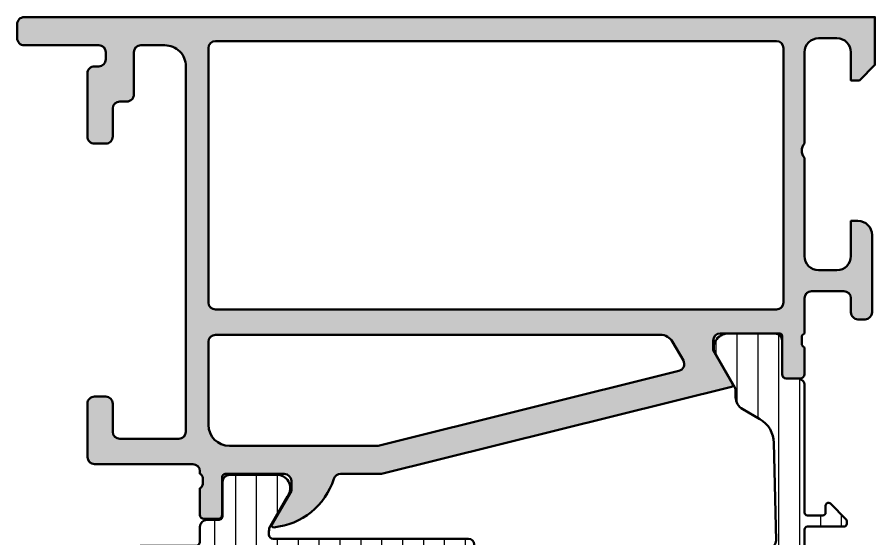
# Model space of a CAD drawing. Extents: x -20 to 63, y 0 to 100.
# Drawn here: x -20 to 41, y 62.9 to 100 of the extents above; entities that cross this region are included whole.
import ezdxf

# ---------------------------------------------------------------- set-up
doc = ezdxf.new("R2010")
doc.units = 0
for name, color, linetype, lineweight in [('0S-Alu contour', 7, 'Continuous', 50), ('0S-Alu hatch', 252, 'Continuous', 25), ('0S-Plastic contour', 254, 'Continuous', 50), ('0S-Plastic hatch', 253, 'Continuous', 25)]:
    doc.layers.add(name, color=color, linetype=linetype, lineweight=lineweight)
pattern_1 = [(90, (0, 0), (-1.4859, 0), [])]

# ---------------------------------------------------------------- blocks, each defined once
blk = doc.blocks.new('501720__6CF14D69_F06D_4ED1_8702_0EDDE2E82093_')
at = {"layer": '0S-Alu hatch'}
h = blk.add_hatch(color=256, dxfattribs=at)
edge = h.paths.add_edge_path()
edge.add_ellipse((-19.50000000000011, 99.50000000000001), major_axis=(-0.4999999999999858, 0), ratio=1, start_angle=269.9999999999984, end_angle=360, ccw=False)
edge.add_line((-19.5000000000001, 100), (40.9999999999999, 100))
edge.add_line((40.9999999999999, 100), (40.9999999999999, 96.60000000000001))
edge.add_line((40.9999999999999, 96.60000000000001), (39.89999999999991, 95.5))
edge.add_line((39.89999999999991, 95.5), (39.29999999999991, 95.5))
edge.add_line((39.29999999999991, 95.5), (39.29999999999991, 97.5))
edge.add_arc((38.29999999999991, 97.5), 1, 0, 90)
edge.add_line((38.29999999999991, 98.50000000000001), (36.99999999999991, 98.50000000000001))
edge.add_arc((36.99999999999991, 97.5), 1, 90, 180)
edge.add_line((35.99999999999991, 97.5), (35.99999999999991, 91))
edge.add_arc((36.52499999999991, 90.5), 0.7250000000000015, 136.3971810272962, 223.6028189727037)
edge.add_line((35.99999999999991, 90), (35.99999999999991, 83))
edge.add_arc((36.99999999999991, 83), 1, 180, 270)
edge.add_line((36.99999999999991, 82), (38.29999999999991, 82))
edge.add_arc((38.29999999999991, 83), 1, 270.0000000000004, 360)
edge.add_line((39.29999999999991, 83), (39.29999999999991, 85.5))
edge.add_line((39.29999999999991, 85.5), (39.79999999999991, 85.5))
edge.add_ellipse((39.79999999999992, 84.50000000000001), major_axis=(-0.9999999999999857, 0), ratio=1, start_angle=180, end_angle=270.0000000000004, ccw=False)
edge.add_line((40.7999999999999, 84.50000000000001), (40.79999999999991, 79))
edge.add_ellipse((40.29999999999991, 79), major_axis=(-0.4999999999999965, 0), ratio=1, start_angle=90, end_angle=180, ccw=False)
edge.add_line((40.29999999999991, 78.5), (39.79999999999991, 78.5))
edge.add_ellipse((39.7999999999999, 79), major_axis=(-0.5, 0), ratio=1, start_angle=0, end_angle=90.0000000000008, ccw=False)
edge.add_line((39.2999999999999, 79), (39.29999999999991, 80))
edge.add_arc((38.79999999999991, 80), 0.5, 0, 90)
edge.add_line((38.79999999999991, 80.5), (36.49999999999991, 80.5))
edge.add_arc((36.49999999999991, 80), 0.5, 90, 180)
edge.add_line((35.99999999999991, 80), (35.99999999999991, 77.5))
edge.add_arc((36.09999999999991, 77.21715728752538), 0.3000000000000011, 109.471220634491, 180)
edge.add_line((35.79999999999991, 77.21715728752538), (35.79999999999991, 76.78284271247462))
edge.add_arc((36.09999999999991, 76.78284271247462), 0.3000000000000007, 180, 250.5287793655103)
edge.add_line((35.99999999999992, 76.5), (35.99999999999992, 74.60000000000004))
edge.add_ellipse((35.69999999999987, 74.60000000000004), major_axis=(-0.3000000000000469, 0), ratio=1, start_angle=90.00000000000142, end_angle=180, ccw=False)
edge.add_line((35.69999999999988, 74.29999999999998), (34.70999999999995, 74.29999999999998))
edge.add_ellipse((34.70999999999996, 74.60000000000004), major_axis=(-0.3000000000000398, 0), ratio=1, start_angle=0, end_angle=89.99999999999733, ccw=False)
edge.add_line((34.40999999999993, 74.60000000000005), (34.40999999999991, 77.3))
edge.add_arc((34.20999999999991, 77.3), 0.1999999999999993, 0, 90)
edge.add_line((34.20999999999991, 77.5), (29.9999999999999, 77.5))
edge.add_arc((29.9999999999999, 77), 0.5, 90, 180)
edge.add_line((29.4999999999999, 77), (29.4999999999999, 76.29999999999998))
edge.add_line((29.4999999999999, 76.29999999999998), (30.88149545762227, 73.90717967697245))
edge.add_ellipse((30.76188021535161, 73.83811978464828), major_axis=(-0.1381197846483045, 0), ratio=1, start_angle=103.9999999999988, end_angle=210.0000000000048, ccw=False)
edge.add_line((30.79529441547354, 73.70410274788988), (5.911997404539469, 67.5))
edge.add_line((5.911997404539469, 67.5), (2.9999999999999, 67.5))
edge.add_arc((2.9999999999999, 67), 0.5000000000000142, 90, 162.2515836439301)
edge.add_ellipse((-2.238223241173855, 68.67660886184774), major_axis=(-4.99999999999992, 0), ratio=1, start_angle=95.6225775507931, end_angle=162.2515836439305, ccw=False)
edge.add_ellipse((-1.761880215351808, 63.8381197846483), major_axis=(-0.1381197846482954, 0), ratio=1, start_angle=-30.00000000000381, end_angle=95.62257755079543, ccw=False)
edge.add_line((-1.881495457622463, 63.90717967697245), (-0.5000000000000926, 66.30000000000001))
edge.add_line((-0.5000000000000926, 66.30000000000001), (-0.5000000000000924, 67))
edge.add_arc((-1.000000000000113, 67), 0.5000000000000142, 0, 90)
edge.add_line((-1.000000000000113, 67.50000000000001), (-5.210000000000093, 67.5))
edge.add_arc((-5.210000000000093, 67.30000000000001), 0.1999999999999886, 90, 180)
edge.add_line((-5.410000000000081, 67.30000000000001), (-5.41000000000011, 64.60000000000005))
edge.add_ellipse((-5.710000000000164, 64.60000000000007), major_axis=(-0.300000000000054, 0), ratio=1, start_angle=90.00000000000267, end_angle=180, ccw=False)
edge.add_line((-5.71000000000015, 64.30000000000001), (-6.700000000000059, 64.30000000000001))
edge.add_ellipse((-6.700000000000045, 64.60000000000007), major_axis=(-0.300000000000054, 0), ratio=1, start_angle=0, end_angle=89.99999999999733, ccw=False)
edge.add_line((-7.000000000000099, 64.60000000000005), (-7.000000000000099, 66.5))
edge.add_arc((-7.100000000000108, 66.78284271247463), 0.3000000000000023, 289.4712206344914, 360)
edge.add_line((-6.800000000000096, 66.78284271247463), (-6.800000000000096, 67.21715728752538))
edge.add_arc((-7.100000000000093, 67.21715728752537), 0.2999999999999971, 0, 70.5287793655103)
edge.add_line((-7.000000000000099, 67.49999999999999), (-7.000000000000099, 67.69999999999999))
edge.add_arc((-7.500000000000099, 67.69999999999999), 0.5, 0, 90)
edge.add_line((-7.500000000000099, 68.19999999999999), (-14.5000000000001, 68.19999999999999))
edge.add_ellipse((-14.5000000000001, 68.69999999999997), major_axis=(-0.4999999999999858, 0), ratio=1, start_angle=0, end_angle=90, ccw=False)
edge.add_line((-15.00000000000008, 68.69999999999997), (-15.00000000000008, 72.5))
edge.add_ellipse((-14.5000000000001, 72.50000000000001), major_axis=(-0.4999999999999858, 0), ratio=1, start_angle=269.9999999999984, end_angle=360, ccw=False)
edge.add_line((-14.50000000000008, 73), (-13.7000000000001, 73))
edge.add_ellipse((-13.70000000000009, 72.50000000000001), major_axis=(-0.4999999999999858, 0), ratio=1, start_angle=180, end_angle=270.00000000000165, ccw=False)
edge.add_line((-13.2000000000001, 72.5), (-13.2000000000001, 70.49999999999997))
edge.add_arc((-12.7000000000001, 70.49999999999997), 0.5, 180, 270)
edge.add_line((-12.7000000000001, 69.99999999999997), (-8.500000000000114, 69.99999999999999))
edge.add_arc((-8.500000000000114, 70.49999999999997), 0.5, 270, 360)
edge.add_line((-8.000000000000114, 70.49999999999997), (-8.000000000000085, 96.5))
edge.add_arc((-9.500000000000085, 96.5), 1.5, 0, 90.00000000000055)
edge.add_line((-9.5000000000001, 98), (-11.2000000000001, 98))
edge.add_arc((-11.2000000000001, 97.5), 0.5, 90, 180)
edge.add_line((-11.7000000000001, 97.5), (-11.7000000000001, 94.49999999999999))
edge.add_ellipse((-12.20000000000009, 94.49999999999997), major_axis=(-0.4999999999999858, 0), ratio=1, start_angle=89.9999999999983, end_angle=180, ccw=False)
edge.add_line((-12.2000000000001, 93.99999999999999), (-12.7000000000001, 93.99999999999999))
edge.add_arc((-12.7000000000001, 93.49999999999999), 0.5, 90, 180)
edge.add_line((-13.2000000000001, 93.49999999999999), (-13.2000000000001, 91.5))
edge.add_ellipse((-13.70000000000009, 91.49999999999999), major_axis=(-0.4999999999999858, 0), ratio=1, start_angle=89.9999999999983, end_angle=180, ccw=False)
edge.add_line((-13.7000000000001, 91), (-14.5000000000001, 91))
edge.add_ellipse((-14.50000000000011, 91.49999999999999), major_axis=(-0.4999999999999858, 0), ratio=1, start_angle=0, end_angle=90.00000000000159, ccw=False)
edge.add_line((-15.0000000000001, 91.5), (-15.0000000000001, 96))
edge.add_ellipse((-14.50000000000011, 96.00000000000001), major_axis=(-0.4999999999999858, 0), ratio=1, start_angle=269.9999999999984, end_angle=360, ccw=False)
edge.add_line((-14.5000000000001, 96.5), (-14.2000000000001, 96.5))
edge.add_arc((-14.2000000000001, 97), 0.5, 270, 360)
edge.add_line((-13.7000000000001, 97), (-13.7000000000001, 97.5))
edge.add_arc((-14.2000000000001, 97.5), 0.5, 0, 90)
edge.add_line((-14.2000000000001, 98), (-19.50000000000011, 98))
edge.add_ellipse((-19.50000000000013, 98.49999999999999), major_axis=(-0.4999999999999858, 0), ratio=1, start_angle=0, end_angle=90.00000000000159, ccw=False)
edge.add_line((-20.00000000000011, 98.50000000000001), (-20.0000000000001, 99.50000000000001))
edge = h.paths.add_edge_path()
edge.add_arc((33.99999999999991, 79.69999999999997), 0.5, 270, 360)
edge.add_line((34.49999999999992, 79.69999999999997), (34.49999999999991, 97.80000000000001))
edge.add_arc((33.99999999999991, 97.80000000000001), 0.5, 0, 90)
edge.add_line((33.99999999999991, 98.3), (-5.90000000000009, 98.3))
edge.add_arc((-5.90000000000009, 97.80000000000001), 0.5, 90, 180)
edge.add_line((-6.40000000000009, 97.80000000000001), (-6.40000000000009, 79.69999999999997))
edge.add_arc((-5.90000000000009, 79.69999999999997), 0.5, 180, 270)
edge.add_line((-5.90000000000009, 79.19999999999999), (33.99999999999991, 79.2))
edge = h.paths.add_edge_path()
edge.add_line((27.38040457618555, 75.57124696553697), (26.61324865405179, 76.89999999999999))
edge.add_arc((25.74722325026734, 76.4), 1.000000000000001, 29.99999999999902, 89.99999999999959)
edge.add_line((25.74722325026735, 77.4), (-5.90000000000009, 77.39999999999999))
edge.add_arc((-5.90000000000009, 76.9), 0.5, 90, 180)
edge.add_line((-6.40000000000009, 76.9), (-6.40000000000009, 71))
edge.add_arc((-4.90000000000009, 71), 1.5, 180, 270)
edge.add_line((-4.90000000000009, 69.5), (5.666428282733612, 69.5))
edge.add_line((5.666428282733612, 69.5), (27.06835282209316, 74.83609910239898))
edge.add_arc((26.94739187429333, 75.32124696553697), 0.4999999999999971, 283.9999999999997, 390.0000000000001)
at = {"layer": '0S-Alu contour', "color": 7}
for points in [[(-20.00000000000011, 98.50000000000001), (-20.0000000000001, 99.50000000000001)], [(-19.5000000000001, 100), (40.9999999999999, 100), (40.9999999999999, 96.60000000000001), (39.89999999999991, 95.5), (39.29999999999991, 95.5), (39.29999999999991, 97.5)], [(33.99999999999991, 98.3), (-5.90000000000009, 98.3)], [(38.29999999999991, 98.50000000000001), (36.99999999999991, 98.50000000000001)], [(-14.2000000000001, 98), (-19.50000000000011, 98)], [(-9.5000000000001, 98), (-11.2000000000001, 98)], [(-6.40000000000009, 97.80000000000001), (-6.40000000000009, 79.69999999999997)], [(34.49999999999992, 79.69999999999997), (34.49999999999991, 97.80000000000001)], [(-13.7000000000001, 97), (-13.7000000000001, 97.5)], [(-11.7000000000001, 97.5), (-11.7000000000001, 94.49999999999999)], [(35.99999999999991, 97.5), (35.99999999999991, 91)], [(-14.5000000000001, 96.5), (-14.2000000000001, 96.5)], [(-8.000000000000114, 70.49999999999997), (-8.000000000000085, 96.5)], [(-15.0000000000001, 91.5), (-15.0000000000001, 96)], [(-12.2000000000001, 93.99999999999999), (-12.7000000000001, 93.99999999999999)], [(-13.2000000000001, 93.49999999999999), (-13.2000000000001, 91.5)], [(-13.7000000000001, 91), (-14.5000000000001, 91)], [(35.99999999999991, 90), (35.99999999999991, 83)], [(39.29999999999991, 83), (39.29999999999991, 85.5), (39.79999999999991, 85.5)], [(40.7999999999999, 84.50000000000001), (40.79999999999991, 79)], [(36.99999999999991, 82), (38.29999999999991, 82)], [(35.99999999999991, 80), (35.99999999999991, 77.5)], [(38.79999999999991, 80.5), (36.49999999999991, 80.5)], [(39.2999999999999, 79), (39.29999999999991, 80)], [(-5.90000000000009, 79.19999999999999), (33.99999999999991, 79.2)], [(40.29999999999991, 78.5), (39.79999999999991, 78.5)], [(34.20999999999991, 77.5), (29.9999999999999, 77.5)], [(-6.40000000000009, 76.9), (-6.40000000000009, 71)], [(25.74722325026735, 77.4), (-5.90000000000009, 77.39999999999999)], [(27.38040457618555, 75.57124696553697), (26.61324865405179, 76.89999999999999)], [(29.4999999999999, 77), (29.4999999999999, 76.29999999999998), (30.88149545762227, 73.90717967697245)], [(34.40999999999993, 74.60000000000005), (34.40999999999991, 77.3)], [(35.79999999999991, 77.21715728752538), (35.79999999999991, 76.78284271247462)], [(35.99999999999992, 76.5), (35.99999999999992, 74.60000000000004)], [(-4.90000000000009, 69.5), (5.666428282733612, 69.5), (27.06835282209316, 74.83609910239898)], [(35.69999999999988, 74.29999999999998), (34.70999999999995, 74.29999999999998)], [(30.79529441547354, 73.70410274788988), (5.911997404539469, 67.5), (2.9999999999999, 67.5)], [(-14.50000000000008, 73), (-13.7000000000001, 73)], [(-15.00000000000008, 68.69999999999997), (-15.00000000000008, 72.5)], [(-13.2000000000001, 72.5), (-13.2000000000001, 70.49999999999997)], [(-12.7000000000001, 69.99999999999997), (-8.500000000000114, 69.99999999999999)], [(-7.500000000000099, 68.19999999999999), (-14.5000000000001, 68.19999999999999)], [(-7.000000000000099, 67.49999999999999), (-7.000000000000099, 67.69999999999999)], [(-6.800000000000096, 66.78284271247463), (-6.800000000000096, 67.21715728752538)], [(-5.410000000000081, 67.30000000000001), (-5.41000000000011, 64.60000000000005)], [(-1.000000000000113, 67.50000000000001), (-5.210000000000093, 67.5)], [(-7.000000000000099, 64.60000000000005), (-7.000000000000099, 66.5)], [(-1.881495457622463, 63.90717967697245), (-0.5000000000000926, 66.30000000000001), (-0.5000000000000924, 67)], [(-5.71000000000015, 64.30000000000001), (-6.700000000000059, 64.30000000000001)]]:
    blk.add_lwpolyline(points, dxfattribs=at)
at = {"layer": '0S-Alu contour', "color": 7, "extrusion": (0, 0, -1)}
for centre, radius, start, end in [((19.50000000000011, 99.50000000000001), 0.4999999999999858, 0, 90.0000000000016), ((19.50000000000013, 98.49999999999999), 0.4999999999999858, 269.9999999999984, 0), ((14.50000000000011, 96.00000000000001), 0.4999999999999858, 0, 90.0000000000016), ((12.20000000000009, 94.49999999999997), 0.4999999999999858, 180, 270.0000000000017), ((14.50000000000011, 91.49999999999999), 0.4999999999999858, 269.9999999999984, 0), ((13.70000000000009, 91.49999999999999), 0.4999999999999858, 180, 270.0000000000017), ((-39.79999999999992, 84.50000000000001), 0.9999999999999857, 89.99999999999959, 180), ((-39.7999999999999, 79), 0.5, 269.9999999999992, 0), ((-40.29999999999991, 79), 0.4999999999999965, 180, 270), ((-34.70999999999996, 74.60000000000004), 0.3000000000000398, 270.0000000000027, 0), ((-35.69999999999987, 74.60000000000004), 0.3000000000000469, 180, 269.9999999999986), ((-30.76188021535161, 73.83811978464828), 0.1381197846483045, 149.9999999999952, 256.0000000000012), ((14.5000000000001, 72.50000000000001), 0.4999999999999858, 0, 90.0000000000016), ((13.70000000000009, 72.50000000000001), 0.4999999999999858, 89.99999999999837, 180), ((14.5000000000001, 68.69999999999997), 0.4999999999999858, 270, 0), ((2.238223241173855, 68.67660886184774), 4.99999999999992, 197.7484163560695, 264.3774224492069), ((6.700000000000045, 64.60000000000007), 0.300000000000054, 270.0000000000027, 0), ((5.710000000000164, 64.60000000000007), 0.300000000000054, 180, 269.9999999999973), ((1.761880215351808, 63.8381197846483), 0.1381197846482954, 264.3774224492046, 30.00000000000375)]:
    blk.add_arc(centre, radius, start, end, dxfattribs=at)
at = {"layer": '0S-Alu contour', "color": 7}
for centre, radius, start, end in [((-5.90000000000009, 97.80000000000001), 0.5, 90, 180), ((33.99999999999991, 97.80000000000001), 0.5, 0, 90), ((36.99999999999991, 97.5), 1, 90, 180), ((38.29999999999991, 97.5), 1, 0, 90), ((-14.2000000000001, 97.5), 0.5, 0, 90), ((-11.2000000000001, 97.5), 0.5, 90, 180), ((-9.500000000000085, 96.5), 1.5, 0, 90.00000000000055), ((-14.2000000000001, 97), 0.5, 270, 0), ((-12.7000000000001, 93.49999999999999), 0.5, 90, 180), ((36.52499999999991, 90.5), 0.7250000000000015, 136.3971810272962, 223.6028189727037), ((36.99999999999991, 83), 1, 180, 270), ((38.29999999999991, 83), 1, 270.0000000000004, 0), ((36.49999999999991, 80), 0.5, 90, 180), ((38.79999999999991, 80), 0.5, 0, 90), ((-5.90000000000009, 79.69999999999997), 0.5, 180, 270), ((33.99999999999991, 79.69999999999997), 0.5, 270, 0), ((29.9999999999999, 77), 0.5, 90, 180), ((34.20999999999991, 77.3), 0.1999999999999993, 0, 90), ((36.09999999999991, 77.21715728752538), 0.3000000000000011, 109.471220634491, 180), ((-5.90000000000009, 76.9), 0.5, 90, 180), ((25.74722325026734, 76.4), 1.000000000000001, 29.99999999999902, 89.99999999999959), ((36.09999999999991, 76.78284271247462), 0.3000000000000007, 180, 250.5287793655103), ((26.94739187429333, 75.32124696553697), 0.4999999999999971, 283.9999999999997, 30.00000000000013), ((-4.90000000000009, 71), 1.5, 180, 270), ((-12.7000000000001, 70.49999999999997), 0.5, 180, 270), ((-8.500000000000114, 70.49999999999997), 0.5, 270, 0), ((-7.500000000000099, 67.69999999999999), 0.5, 0, 90), ((-7.100000000000093, 67.21715728752537), 0.2999999999999971, 0, 70.5287793655103), ((-5.210000000000093, 67.30000000000001), 0.1999999999999886, 90, 180), ((-1.000000000000113, 67), 0.5000000000000142, 0, 90), ((2.9999999999999, 67), 0.5000000000000142, 90, 162.2515836439301), ((-7.100000000000108, 66.78284271247463), 0.3000000000000023, 289.4712206344914, 0)]:
    blk.add_arc(centre, radius, start, end, dxfattribs=at)
blk = doc.blocks.new('284511__CDCBF091_8FEB_419D_9EFE_872DE16DE1C3___83ACE7AC_3F74_40E5_BC18_6BB43866518F_')
at = {"layer": '0S-Plastic hatch'}
h = blk.add_hatch(dxfattribs=at)
h.set_pattern_fill('ANSI31', color=256, scale=0.4680000000000001, angle=45, style=0)
h.set_pattern_definition(pattern_1)
edge = h.paths.add_edge_path()
edge.add_arc((-10.55134089668849, 23.69002064202345), 1.000000000000039, 189.3601908019132, 269.9999999999984)
edge.add_line((-10.55134089668851, 22.69002064202341), (-6.449137756705212, 22.69002064202358))
edge.add_ellipse((-6.449137756705411, 21.69002064202307), major_axis=(-1.000000000000515, 0), ratio=1, start_angle=242.0205256115056, end_angle=269.99999999998863, ccw=False)
edge.add_line((-5.9799825307432, 22.57313636148082), (-3.265422387019157, 21.13102628512754))
edge.add_ellipse((-3.500000000000213, 20.68946842539878), major_axis=(-0.5000000000001276, 0), ratio=1, start_angle=180, end_angle=242.0205256115041, ccw=False)
edge.add_line((-3.000000000000085, 20.6894684253988), (-2.999999999999985, 18.65001764202345))
edge.add_arc((-2.572354990090133, 18.7071534182091), 0.4314449575799154, 187.609971127646, 279.6543440905523)
edge.add_line((-2.499999999999985, 18.28181883599154), (-1.689668666659542, 18.28181883599154))
edge.add_ellipse((-1.755569263643579, 17.91591823900749), major_axis=(-0.3717877560600101, 0), ratio=1, start_angle=169.7901885197673, end_angle=259.7901885197663, ccw=False)
edge.add_line((-1.389668666659531, 17.85001764202346), (-1.390000617056557, 15.45001925908719))
edge.add_arc((-0.9191782583912058, 15.58217170031974), 0.4890173423744074, 195.6785967677042, 273.4204713961542)
edge.add_line((-0.8900019999928687, 15.09402550593859), (2.586539498106617, 15.09402550593859))
edge.add_arc((2.609835229067911, 15.95168240703039), 0.8579732228172495, 268.4441109732568, 398.0483356991302)
edge.add_line((3.285481498106605, 16.48047364202347), (1.937614087858122, 18.89782988863642))
edge.add_ellipse((2.199999999999796, 19.04327277471021), major_axis=(-0.2999999999998204, 0), ratio=1, start_angle=0, end_angle=28.99999999999511, ccw=False)
edge.add_line((1.899999999999977, 19.04327277471023), (1.899999999999977, 19.19002064202352))
edge.add_ellipse((2.199999999999931, 19.19002064202352), major_axis=(-0.2999999999999545, 0), ratio=1, start_angle=270, end_angle=360, ccw=False)
edge.add_line((2.199999999999931, 19.49002064202348), (12.09999999999994, 19.49002064202348))
edge.add_arc((12.09999999999993, 19.89002064202357), 0.400000000000091, 270.000000000001, 450.000000000001)
edge.add_line((12.09999999999993, 20.29002064202366), (3.817789365490185, 20.29002064202338))
edge.add_ellipse((3.817789365490575, 22.29002064202345), major_axis=(-2.000000000000071, 0), ratio=1, start_angle=36.05739763205878, end_angle=89.9999999999888, ccw=False)
edge.add_line((2.200933848711372, 21.11282981727967), (-5.349730055303922, 31.4835635436568))
edge.add_ellipse((-3.732874538525223, 32.66075436840044), major_axis=(-1.999999999999585, 0), ratio=1, start_angle=9.360190801870488, end_angle=36.057397632064294, ccw=False)
edge.add_line((-5.706245343726777, 32.33547346644566), (-8.577198026219946, 49.75258640698248))
edge.add_ellipse((-6.603827221017922, 50.07786730893716), major_axis=(-2.000000000000032, 0), ratio=1, start_angle=-45.000000000006196, end_angle=9.360190801865315, ccw=False)
edge.add_line((-8.018040783390887, 51.49208087131043), (-4.085786437627064, 55.42433521707415))
edge.add_arc((-5.500000000000284, 56.83854877944728), 2.000000000000111, 315.0000000000019, 360)
edge.add_line((-3.50000000000017, 56.83854877944728), (-3.500000000000028, 60.3681839999668))
edge.add_ellipse((-2.499999999999985, 60.36818399996674), major_axis=(-1.000000000000042, 0), ratio=1, start_angle=300.0000000000135, end_angle=360, ccw=False)
edge.add_line((-3.000000000000213, 61.2342094037511), (-1.749742261193617, 61.95604604580783))
edge.add_ellipse((-1.249742261193361, 61.0900206420234), major_axis=(-1.000000000000123, 0), ratio=1, start_angle=270.00000000000324, end_angle=300.00000000001285, ccw=False)
edge.add_line((-1.249742261193418, 62.09002064202352), (12.10000000000006, 62.09002064202357))
edge.add_arc((12.10000000000006, 62.49002064202354), 0.3999999999999701, 270, 450)
edge.add_line((12.10000000000006, 62.8900206420235), (-1.799999999999982, 62.89002064202346))
edge.add_ellipse((-1.799999999999954, 63.1900206420235), major_axis=(-0.3000000000000398, 0), ratio=1, start_angle=0, end_angle=89.9999999999946, ccw=False)
edge.add_line((-2.099999999999994, 63.1900206420235), (-2.099999999999923, 63.36586831884689))
edge.add_arc((-3.294107047403713, 63.58883451178892), 1.214745061259545, 349.4234066510554, 362.0601206415102)
edge.add_line((-2.080147128486515, 63.63250233881302), (-0.7616300060292005, 65.91624129858843))
edge.add_arc((-1.5211828475217, 66.48640745294517), 0.9497420505554577, 323.1058977477227, 443.4873382173189)
edge.add_line((-1.413460463632546, 67.43002064202348), (-4.890001961732039, 67.43002064202348))
edge.add_arc((-4.890004601357105, 66.93002466458486), 0.4999959774455833, 89.99969751881494, 180.0003024817733)
edge.add_line((-5.390000578795721, 66.93002202495467), (-5.389668628398695, 64.53002364202351))
edge.add_ellipse((-5.689668628398692, 64.5300236420235), major_axis=(-0.2999999999999971, 0), ratio=1, start_angle=89.99999999999733, end_angle=180, ccw=False)
edge.add_line((-5.689668628398706, 64.2300236420235), (-6.500000000000284, 64.23002364202348))
edge.add_arc((-6.500000000000284, 63.73002364202349), 0.4999999999999929, 90, 180)
edge.add_line((-7.000000000000284, 63.73002364202349), (-6.999999999999971, 62.69002064202356))
edge.add_ellipse((-7.30000000000011, 62.69002064202357), major_axis=(-0.3000000000001393, 0), ratio=1, start_angle=89.99999999999193, end_angle=180, ccw=False)
edge.add_line((-7.300000000000153, 62.39002064202344), (-11.16602540378457, 62.39002064202342))
edge.add_arc((-11.16602540378494, 61.89002064202352), 0.4999999999999006, 89.99999999995767, 119.9999999999578)
edge.add_line((-11.41602540378457, 62.32303334391583), (-15.64999999999996, 59.87854697104859))
edge.add_arc((-15.39999999999999, 59.44553426915635), 0.5000000000000084, 119.9999999999957, 180)
edge.add_line((-15.9, 59.44553426915635), (-15.9, 49.99002064202358))
edge.add_line((-15.9, 49.99002064202358), (-11.53802629928938, 23.52738019104528))
edge = h.paths.add_edge_path()
edge.add_ellipse((-11.43410580305772, 30.89002064202347), major_axis=(-0.4999999999999929, 0), ratio=1, start_angle=-89.99999999999352, end_angle=9.360190801922386, ccw=False)
edge.add_line((-11.43410580305777, 31.39002064202346), (-7.522275031203179, 31.39002064202346))
edge.add_ellipse((-7.52227503120325, 30.3900206420235), major_axis=(-0.9999999999999634, 0), ratio=1, start_angle=216.0573976320549, end_angle=269.9999999999959, ccw=False)
edge.add_line((-6.713847272813666, 30.97861605439529), (-0.4900967567201349, 22.43037974003836))
edge.add_ellipse((-0.8943106359149126, 22.1360820338524), major_axis=(-0.5000000000000063, 0), ratio=1, start_angle=62.02052561152158, end_angle=216.0573976320616, ccw=False)
edge.add_line((-1.128888248895776, 21.69452417412369), (-5.60627589568574, 24.07313636148094))
edge.add_arc((-6.075431121647454, 23.1900206420237), 0.9999999999998269, 62.02052561151687, 89.99999999999675)
edge.add_line((-6.075431121647397, 24.19002064202353), (-9.139139126112326, 24.1900206420233))
edge.add_ellipse((-9.139139126112283, 26.1900206420233), major_axis=(-1.999999999999995, 0), ratio=1, start_angle=9.360190801911415, end_angle=89.9999999999988, ccw=False)
edge.add_line((-11.11250993131401, 25.86473974006704), (-11.92744850435812, 30.80870041653431))
edge = h.paths.add_edge_path()
edge.add_line((-14.59999999999999, 59.5610043229944), (-11.31769145362412, 61.45604604580786))
edge.add_ellipse((-10.81769145362405, 60.59002064202331), major_axis=(-1.000000000000135, 0), ratio=1, start_angle=270.0000000000008, end_angle=300.00000000000017, ccw=False)
edge.add_line((-10.81769145362406, 61.59002064202344), (-5.899999999999948, 61.59002064202339))
edge.add_ellipse((-5.899999999999948, 60.59002064202342), major_axis=(-0.9999999999999715, 0), ratio=1, start_angle=180, end_angle=270, ccw=False)
edge.add_line((-4.899999999999977, 60.59002064202338), (-4.90000000000009, 57.0042342043965))
edge.add_ellipse((-5.900000000000133, 57.0042342043965), major_axis=(-1.000000000000043, 0), ratio=1, start_angle=135.0000000000015, end_angle=180, ccw=False)
edge.add_line((-5.192893218813537, 56.29712742320994), (-9.514213562373042, 51.97580707965046))
edge.add_ellipse((-10.92842712474612, 53.39002064202357), major_axis=(-1.999999999999992, 0), ratio=1, start_angle=89.9999999999992, end_angle=134.9999999999994, ccw=False)
edge.add_line((-10.92842712474615, 51.39002064202357), (-14.1000000000001, 51.39002064202356))
edge.add_ellipse((-14.10000000000013, 52.39002064202345), major_axis=(-0.9999999999998863, 0), ratio=1, start_angle=0, end_angle=90.00000000000159, ccw=False)
edge.add_line((-15.10000000000002, 52.39002064202345), (-15.10000000000002, 58.69497891920993))
edge.add_ellipse((-14.09999999999998, 58.69497891920993), major_axis=(-1.000000000000039, 0), ratio=1, start_angle=299.9999999999996, end_angle=360, ccw=False)
edge = h.paths.add_edge_path()
edge.add_ellipse((-14.59894096789287, 50.09002064202349), major_axis=(-0.5000000000000071, 0), ratio=1, start_angle=-90, end_angle=9.360190801913802, ccw=False)
edge.add_line((-14.59894096789287, 50.5900206420235), (-10.54496389530601, 50.59002064202351))
edge.add_ellipse((-10.54496389530601, 50.0900206420235), major_axis=(-0.5000000000000071, 0), ratio=1, start_angle=189.3601908019146, end_angle=270, ccw=False)
edge.add_line((-10.05162119400557, 50.17134086751259), (-8.765906908291171, 42.37134086751253))
edge.add_ellipse((-9.259249609591606, 42.29002064202343), major_axis=(-0.5, 0), ratio=1, start_angle=90.00000000000159, end_angle=189.3601908019146, ccw=False)
edge.add_line((-9.25924960959159, 41.79002064202343), (-13.31322668217842, 41.79002064202332))
edge.add_ellipse((-13.31322668217845, 42.29002064202333), major_axis=(-0.5000000000000094, 0), ratio=1, start_angle=9.36019080191619, end_angle=90.00000000000318, ccw=False)
edge.add_line((-13.80656938347889, 42.20870041653422), (-15.0922836691933, 50.00870041653441))
edge = h.paths.add_edge_path()
edge.add_ellipse((-13.01652338547514, 40.49002064202336), major_axis=(-0.4999999999999929, 0), ratio=1, start_angle=-89.99999999999841, end_angle=9.360190801914825, ccw=False)
edge.add_line((-13.01652338547515, 40.99002064202336), (-8.962546312888321, 40.99002064202341))
edge.add_ellipse((-8.962546312888335, 40.4900206420234), major_axis=(-0.5000000000000153, 0), ratio=1, start_angle=189.3601908019103, end_angle=269.9999999999984, ccw=False)
edge.add_line((-8.469203611587886, 40.57134086751246), (-7.183489325873608, 32.77134086751251))
edge.add_ellipse((-7.676832027174043, 32.69002064202343), major_axis=(-0.5000000000000071, 0), ratio=1, start_angle=90, end_angle=189.360190801913, ccw=False)
edge.add_line((-7.676832027174043, 32.19002064202342), (-11.73080909976087, 32.19002064202336))
edge.add_ellipse((-11.73080909976086, 32.69002064202338), major_axis=(-0.5000000000000153, 0), ratio=1, start_angle=9.360190801910278, end_angle=89.9999999999983, ccw=False)
edge.add_line((-12.22415180106131, 32.60870041653432), (-13.50986608677556, 40.40870041653427))
at = {"layer": '0S-Alu contour', "color": 7}
for points in [[(-14.59999999999999, 59.5610043229944), (-11.31769145362412, 61.45604604580786)], [(-10.81769145362406, 61.59002064202344), (-5.899999999999948, 61.59002064202339)], [(-4.899999999999977, 60.59002064202338), (-4.90000000000009, 57.0042342043965)], [(-15.10000000000002, 52.39002064202345), (-15.10000000000002, 58.69497891920993)], [(-5.192893218813537, 56.29712742320994), (-9.514213562373042, 51.97580707965046)], [(-10.92842712474615, 51.39002064202357), (-14.1000000000001, 51.39002064202356)], [(-14.59894096789287, 50.5900206420235), (-10.54496389530601, 50.59002064202351)], [(-10.05162119400557, 50.17134086751259), (-8.765906908291171, 42.37134086751253)], [(-13.80656938347889, 42.20870041653422), (-15.0922836691933, 50.00870041653441)], [(-9.25924960959159, 41.79002064202343), (-13.31322668217842, 41.79002064202332)], [(-13.01652338547515, 40.99002064202336), (-8.962546312888321, 40.99002064202341)], [(-12.22415180106131, 32.60870041653432), (-13.50986608677556, 40.40870041653427)], [(-8.469203611587886, 40.57134086751246), (-7.183489325873608, 32.77134086751251)], [(-7.676832027174043, 32.19002064202342), (-11.73080909976087, 32.19002064202336)], [(-11.43410580305777, 31.39002064202346), (-7.522275031203179, 31.39002064202346)], [(-11.11250993131401, 25.86473974006704), (-11.92744850435812, 30.80870041653431)], [(-6.713847272813666, 30.97861605439529), (-0.4900967567201349, 22.43037974003836)], [(-6.075431121647397, 24.19002064202353), (-9.139139126112326, 24.1900206420233)], [(-1.128888248895776, 21.69452417412369), (-5.60627589568574, 24.07313636148094)]]:
    blk.add_lwpolyline(points, dxfattribs=at)
at = {"layer": '0S-Alu contour', "color": 7, "extrusion": (0, 0, -1)}
for centre, radius, start, end in [((10.81769145362405, 60.59002064202331), 1.000000000000135, 59.99999999999981, 89.9999999999992), ((5.899999999999948, 60.59002064202342), 0.9999999999999715, 90, 180), ((14.09999999999998, 58.69497891920993), 1.000000000000039, 0, 60.00000000000039), ((5.900000000000133, 57.0042342043965), 1.000000000000043, 180, 224.9999999999985), ((14.10000000000013, 52.39002064202345), 0.9999999999998863, 269.9999999999984, 0), ((10.92842712474612, 53.39002064202357), 1.999999999999992, 225.0000000000006, 270.0000000000008), ((14.59894096789287, 50.09002064202349), 0.5000000000000071, 350.6398091980862, 90), ((10.54496389530601, 50.0900206420235), 0.5000000000000071, 90, 170.6398091980854), ((13.31322668217845, 42.29002064202333), 0.5000000000000094, 269.9999999999968, 350.6398091980838), ((9.259249609591606, 42.29002064202343), 0.5, 170.6398091980854, 269.9999999999984), ((13.01652338547514, 40.49002064202336), 0.4999999999999929, 350.6398091980852, 89.99999999999837), ((8.962546312888335, 40.4900206420234), 0.5000000000000153, 90.0000000000016, 170.6398091980897), ((11.73080909976086, 32.69002064202338), 0.5000000000000153, 270.0000000000017, 350.6398091980897), ((7.676832027174043, 32.69002064202343), 0.5000000000000071, 170.639809198087, 270), ((11.43410580305772, 30.89002064202347), 0.4999999999999929, 350.6398091980776, 89.99999999999349), ((7.52227503120325, 30.3900206420235), 0.9999999999999634, 90.00000000000406, 143.9426023679451), ((9.139139126112283, 26.1900206420233), 1.999999999999995, 270.0000000000012, 350.6398091980886), ((0.8943106359149126, 22.1360820338524), 0.5000000000000063, 143.9426023679384, 297.9794743884784)]:
    blk.add_arc(centre, radius, start, end, dxfattribs=at)
at = {"layer": '0S-Alu contour', "color": 7}
blk.add_arc((-6.075431121647454, 23.1900206420237), 0.9999999999998269, 62.02052561151687, 89.99999999999675, dxfattribs=at)
at = {"layer": '0S-Plastic contour', "color": 7}
for points in [[(-1.413460463632546, 67.43002064202348), (-4.890001961732039, 67.43002064202348)], [(-5.390000578795721, 66.93002202495467), (-5.389668628398695, 64.53002364202351)], [(-2.080147128486515, 63.63250233881302), (-0.7616300060292005, 65.91624129858843)], [(-5.689668628398706, 64.2300236420235), (-6.500000000000284, 64.23002364202348)], [(-7.000000000000284, 63.73002364202349), (-6.999999999999971, 62.69002064202356)], [(-2.099999999999994, 63.1900206420235), (-2.099999999999923, 63.36586831884689)], [(12.10000000000006, 62.8900206420235), (-1.799999999999982, 62.89002064202346)], [(-11.41602540378457, 62.32303334391583), (-15.64999999999996, 59.87854697104859)], [(-7.300000000000153, 62.39002064202344), (-11.16602540378457, 62.39002064202342)], [(-3.000000000000213, 61.2342094037511), (-1.749742261193617, 61.95604604580783)], [(-1.249742261193418, 62.09002064202352), (12.10000000000006, 62.09002064202357)], [(-3.50000000000017, 56.83854877944728), (-3.500000000000028, 60.3681839999668)], [(-15.9, 59.44553426915635), (-15.9, 49.99002064202358), (-11.53802629928938, 23.52738019104528)], [(-8.018040783390887, 51.49208087131043), (-4.085786437627064, 55.42433521707415)], [(-5.706245343726777, 32.33547346644566), (-8.577198026219946, 49.75258640698248)], [(2.200933848711372, 21.11282981727967), (-5.349730055303922, 31.4835635436568)], [(-10.55134089668851, 22.69002064202341), (-6.449137756705212, 22.69002064202358)], [(-5.9799825307432, 22.57313636148082), (-3.265422387019157, 21.13102628512754)], [(-3.000000000000085, 20.6894684253988), (-2.999999999999985, 18.65001764202345)], [(12.09999999999993, 20.29002064202366), (3.817789365490185, 20.29002064202338)], [(1.899999999999977, 19.04327277471023), (1.899999999999977, 19.19002064202352)], [(2.199999999999931, 19.49002064202348), (12.09999999999994, 19.49002064202348)], [(3.285481498106605, 16.48047364202347), (1.937614087858122, 18.89782988863642)], [(-2.499999999999985, 18.28181883599154), (-1.689668666659542, 18.28181883599154)], [(-1.389668666659531, 17.85001764202346), (-1.390000617056557, 15.45001925908719)], [(-0.8900019999928687, 15.09402550593859), (2.586539498106617, 15.09402550593859)]]:
    blk.add_lwpolyline(points, dxfattribs=at)
for centre, radius, start, end in [((-4.890004601357105, 66.93002466458486), 0.4999959774455833, 89.99969751881494, 180.0003024817733), ((-1.5211828475217, 66.48640745294517), 0.9497420505554577, 323.1058977477227, 83.48733821731896), ((-6.500000000000284, 63.73002364202349), 0.4999999999999929, 90, 180), ((-3.294107047403713, 63.58883451178892), 1.214745061259545, 349.4234066510554, 2.060120641510153), ((12.10000000000006, 62.49002064202354), 0.3999999999999701, 270, 90), ((-11.16602540378494, 61.89002064202352), 0.4999999999999006, 89.99999999995767, 119.9999999999578), ((-15.39999999999999, 59.44553426915635), 0.5000000000000084, 119.9999999999957, 180), ((-5.500000000000284, 56.83854877944728), 2.000000000000111, 315.0000000000019, 0), ((-10.55134089668849, 23.69002064202345), 1.000000000000039, 189.3601908019132, 269.9999999999984), ((12.09999999999993, 19.89002064202357), 0.400000000000091, 270.000000000001, 90.00000000000102), ((-2.572354990090133, 18.7071534182091), 0.4314449575799154, 187.609971127646, 279.6543440905523), ((2.609835229067911, 15.95168240703039), 0.8579732228172495, 268.4441109732568, 38.04833569913017), ((-0.9191782583912058, 15.58217170031974), 0.4890173423744074, 195.6785967677042, 273.4204713961542)]:
    blk.add_arc(centre, radius, start, end, dxfattribs=at)
at = {"layer": '0S-Plastic contour', "color": 7, "extrusion": (0, 0, -1)}
for centre, radius, start, end in [((5.689668628398692, 64.5300236420235), 0.2999999999999971, 180, 270.0000000000027), ((1.799999999999954, 63.1900206420235), 0.3000000000000398, 270.0000000000054, 0), ((7.30000000000011, 62.69002064202357), 0.3000000000001393, 180, 270.0000000000081), ((1.249742261193361, 61.0900206420234), 1.000000000000123, 59.99999999998717, 89.99999999999675), ((2.499999999999985, 60.36818399996674), 1.000000000000042, 0, 59.99999999998655), ((6.603827221017922, 50.07786730893716), 2.000000000000032, 350.6398091981347, 45.00000000000632), ((3.732874538525223, 32.66075436840044), 1.999999999999585, 323.9426023679357, 350.6398091981295), ((6.449137756705411, 21.69002064202307), 1.000000000000515, 90.00000000001138, 117.9794743884944), ((3.500000000000213, 20.68946842539878), 0.5000000000001276, 117.9794743884959, 180), ((-3.817789365490575, 22.29002064202345), 2.000000000000071, 270.0000000000112, 323.9426023679412), ((-2.199999999999931, 19.19002064202352), 0.2999999999999545, 0, 90), ((-2.199999999999796, 19.04327277471021), 0.2999999999998204, 331.0000000000049, 0), ((1.755569263643579, 17.91591823900749), 0.3717877560600101, 100.2098114802337, 190.2098114802328)]:
    blk.add_arc(centre, radius, start, end, dxfattribs=at)
blk = doc.blocks.new('284511__70698A63_254C_4083_878B_CA23A505638C___761E0C19_5349_4433_B8D8_E7955EF50614_')
at = {"layer": '0S-Plastic hatch'}
h = blk.add_hatch(dxfattribs=at)
h.set_pattern_fill('ANSI31', color=256, scale=0.4680000000000001, angle=45, style=0)
h.set_pattern_definition(pattern_1)
edge = h.paths.add_edge_path()
edge.add_line((39, 64.15), (39, 63.94999999999999))
edge.add_ellipse((38.8, 63.94999999999999), major_axis=(-0.1999999999999957, 0), ratio=1, start_angle=90, end_angle=180, ccw=False)
edge.add_line((38.8, 63.75), (36.2, 63.75))
edge.add_arc((36.2, 63.55), 0.2000000000000028, 90, 180)
edge.add_line((36, 63.55), (36, 28.94999999999999))
edge.add_arc((36.19999999999999, 28.94999999999999), 0.1999999999999993, 180, 270.0000000000021)
edge.add_line((36.2, 28.75), (38.8, 28.75))
edge.add_ellipse((38.8, 28.55), major_axis=(-0.1999999999999993, 0), ratio=1, start_angle=180, end_angle=270, ccw=False)
edge.add_line((39, 28.55), (39, 28.34999999999997))
edge.add_ellipse((38.8, 28.34999999999998), major_axis=(-0.1999999999999993, 0), ratio=1, start_angle=134.999999999998, end_angle=180, ccw=False)
edge.add_line((38.9414213562373, 28.20857864376267), (37.84142135623731, 27.10857864376269))
edge.add_ellipse((37.69999999999999, 27.25), major_axis=(-0.1999999999999996, 0), ratio=1, start_angle=0, end_angle=135.0000000000015, ccw=False)
edge.add_line((37.49999999999999, 27.25), (37.5, 27.74999999999999))
edge.add_arc((37.3, 27.74999999999999), 0.1999999999999993, 0, 90)
edge.add_line((37.3, 27.94999999999999), (36.2, 27.95))
edge.add_arc((36.2, 27.74999999999999), 0.2000000000000064, 90, 180)
edge.add_line((35.99999999999999, 27.74999999999999), (36.00000000000001, 18.70999999999998))
edge.add_ellipse((35.50000000000001, 18.70999999999999), major_axis=(-0.5, 0), ratio=1, start_angle=90, end_angle=180, ccw=False)
edge.add_line((35.50000000000001, 18.20999999999999), (34.70000000000001, 18.21))
edge.add_arc((34.70000000000001, 17.90999999999999), 0.3000000000000043, 90.00000000000136, 180)
edge.add_line((34.40000000000001, 17.91), (34.40000000000001, 15.50999999999998))
edge.add_ellipse((33.90000000000001, 15.50999999999999), major_axis=(-0.4999999999999894, 0), ratio=1, start_angle=89.9999999999992, end_angle=180, ccw=False)
edge.add_line((33.90000000000001, 15.01), (30.55000000000001, 15.01))
edge.add_ellipse((30.55000000000001, 16.00999999999999), major_axis=(-0.9999999999999946, 0), ratio=1, start_angle=-30, end_angle=90, ccw=False)
edge.add_line((29.68397459621557, 16.50999999999999), (31.03301270189223, 18.84660254037843))
edge.add_arc((30.59999999999996, 19.09660254037845), 0.5000000000000481, 330.0000000000013, 360)
edge.add_line((31.10000000000001, 19.09660254037843), (31.1, 19.53149545762236))
edge.add_ellipse((32.09999999999999, 19.53149545762236), major_axis=(-1, 0), ratio=1, start_angle=299.99999999999983, end_angle=360, ccw=False)
edge.add_line((31.6, 20.3975208614068), (32.82469956797876, 21.10460148665576))
edge.add_arc((31.82469956797873, 22.83665229422465), 2.000000000000026, 300.0000000000006, 358.7668500442228)
edge.add_line((33.82423636669536, 22.79361056356505), (33.97374693986093, 29.73923956733509))
edge.add_arc((33.47386274018177, 29.75), 0.4999999999999979, 358.7668500442223, 450)
edge.add_line((33.47386274018177, 30.24999999999999), (32.09999999999999, 30.25))
edge.add_ellipse((32.09999999999999, 30.74999999999999), major_axis=(-0.4999999999999965, 0), ratio=1, start_angle=-90, end_angle=90, ccw=False)
edge.add_line((32.09999999999999, 31.24999999999999), (33.51691444164305, 31.25))
edge.add_arc((33.51691444164306, 31.74999999999999), 0.5, 269.9999999999992, 358.7668500442223)
edge.add_line((34.01679864132221, 31.73923956733509), (34.18900544716733, 39.7392395673351))
edge.add_arc((33.68912124748819, 39.75), 0.4999999999999979, 358.7668500442226, 450.0000000000007)
edge.add_line((33.68912124748818, 40.24999999999999), (32.09999999999999, 40.24999999999999))
edge.add_ellipse((32.09999999999999, 40.74999999999999), major_axis=(-0.5, 0), ratio=1, start_angle=-90, end_angle=90, ccw=False)
edge.add_line((32.09999999999999, 41.24999999999999), (33.7, 41.24999999999999))
edge.add_arc((33.7, 41.74999999999998), 0.4999999999999929, 269.9999999999992, 360)
edge.add_line((34.19999999999999, 41.74999999999998), (34.19999999999999, 50.75))
edge.add_arc((33.7, 50.75000000000001), 0.4999999999999894, 0, 90.00000000000081)
edge.add_line((33.7, 51.25), (32.09999999999999, 51.25))
edge.add_ellipse((32.09999999999999, 51.75), major_axis=(-0.5, 0), ratio=1, start_angle=-90, end_angle=90, ccw=False)
edge.add_line((32.09999999999999, 52.25), (33.68912124748818, 52.25))
edge.add_arc((33.68912124748817, 52.75000000000001), 0.5000000000000071, 270.0000000000008, 361.2331499557759)
edge.add_line((34.18900544716733, 52.76076043266489), (34.01679864132221, 60.76076043266489))
edge.add_arc((33.51691444164305, 60.74999999999999), 0.500000000000005, 1.233149955777698, 90)
edge.add_line((33.51691444164305, 61.25), (32.09999999999999, 61.25))
edge.add_ellipse((32.09999999999999, 61.75), major_axis=(-0.4999999999999929, 0), ratio=1, start_angle=-90, end_angle=90, ccw=False)
edge.add_line((32.09999999999999, 62.24999999999999), (33.47386274018177, 62.25))
edge.add_arc((33.47386274018177, 62.75000000000001), 0.5000000000000071, 270, 361.2331499557759)
edge.add_line((33.97374693986093, 62.76076043266489), (33.82423636669536, 69.70638943643495))
edge.add_arc((31.82469956797873, 69.66334770577534), 2.00000000000003, 1.233149955777698, 59.99999999999949)
edge.add_line((32.82469956797876, 71.39539851334423), (31.6, 72.10247913859318))
edge.add_ellipse((32.1, 72.96850454237762), major_axis=(-1.000000000000001, 0), ratio=1, start_angle=0, end_angle=59.999999999999716, ccw=False)
edge.add_line((31.1, 72.96850454237762), (31.09999999999999, 73.40339745962154))
edge.add_arc((30.60000000000002, 73.40339745962156), 0.4999999999999752, 0, 29.99999999999974)
edge.add_line((31.03301270189222, 73.65339745962154), (29.68397459621556, 75.99))
edge.add_ellipse((30.54999999999999, 76.48999999999998), major_axis=(-0.9999999999999948, 0), ratio=1, start_angle=-90.0000000000004, end_angle=29.999999999999375, ccw=False)
edge.add_line((30.55, 77.48999999999997), (33.89999999999999, 77.48999999999998))
edge.add_ellipse((33.90000000000001, 76.98999999999998), major_axis=(-0.5, 0), ratio=1, start_angle=180, end_angle=270.00000000000165, ccw=False)
edge.add_line((34.40000000000001, 76.98999999999998), (34.39999999999999, 74.58999999999999))
edge.add_arc((34.70000000000001, 74.59), 0.3000000000000114, 180, 269.9999999999986)
edge.add_line((34.7, 74.28999999999999), (35.49999999999999, 74.28999999999999))
edge.add_ellipse((35.5, 73.78999999999999), major_axis=(-0.5, 0), ratio=1, start_angle=180, end_angle=270.0000000000008, ccw=False)
edge.add_line((36, 73.78999999999999), (36, 64.75))
edge.add_arc((36.19999999999999, 64.74999999999999), 0.1999999999999922, 180, 270.0000000000021)
edge.add_line((36.2, 64.55), (37.3, 64.55))
edge.add_arc((37.3, 64.74999999999999), 0.1999999999999886, 269.999999999998, 360)
edge.add_line((37.5, 64.75), (37.5, 65.25))
edge.add_ellipse((37.69999999999999, 65.24999999999999), major_axis=(-0.1999999999999993, 0), ratio=1, start_angle=225.0000000000029, end_angle=360, ccw=False)
edge.add_line((37.84142135623729, 65.3914213562373), (38.9414213562373, 64.29142135623732))
edge.add_ellipse((38.80000000000001, 64.15), major_axis=(-0.1999999999999921, 0), ratio=1, start_angle=180, end_angle=225.0000000000043, ccw=False)
at = {"layer": '0S-Plastic contour', "color": 7}
for points in [[(30.55, 77.48999999999997), (33.89999999999999, 77.48999999999998)], [(34.40000000000001, 76.98999999999998), (34.39999999999999, 74.58999999999999)], [(31.03301270189222, 73.65339745962154), (29.68397459621556, 75.99)], [(34.7, 74.28999999999999), (35.49999999999999, 74.28999999999999)], [(31.1, 72.96850454237762), (31.09999999999999, 73.40339745962154)], [(36, 73.78999999999999), (36, 64.75)], [(32.82469956797876, 71.39539851334423), (31.6, 72.10247913859318)], [(33.97374693986093, 62.76076043266489), (33.82423636669536, 69.70638943643495)], [(37.84142135623729, 65.3914213562373), (38.9414213562373, 64.29142135623732)], [(37.5, 64.75), (37.5, 65.25)], [(36.2, 64.55), (37.3, 64.55)], [(39, 64.15), (39, 63.94999999999999)], [(36, 63.55), (36, 28.94999999999999)], [(38.8, 63.75), (36.2, 63.75)], [(32.09999999999999, 62.24999999999999), (33.47386274018177, 62.25)], [(33.51691444164305, 61.25), (32.09999999999999, 61.25)], [(34.18900544716733, 52.76076043266489), (34.01679864132221, 60.76076043266489)], [(32.09999999999999, 52.25), (33.68912124748818, 52.25)], [(33.7, 51.25), (32.09999999999999, 51.25)], [(34.19999999999999, 41.74999999999998), (34.19999999999999, 50.75)], [(32.09999999999999, 41.24999999999999), (33.7, 41.24999999999999)], [(33.68912124748818, 40.24999999999999), (32.09999999999999, 40.24999999999999)], [(34.01679864132221, 31.73923956733509), (34.18900544716733, 39.7392395673351)], [(32.09999999999999, 31.24999999999999), (33.51691444164305, 31.25)], [(33.47386274018177, 30.24999999999999), (32.09999999999999, 30.25)], [(33.82423636669536, 22.79361056356505), (33.97374693986093, 29.73923956733509)], [(36.2, 28.75), (38.8, 28.75)], [(38.9414213562373, 28.20857864376267), (37.84142135623731, 27.10857864376269)], [(39, 28.55), (39, 28.34999999999997)], [(35.99999999999999, 27.74999999999999), (36.00000000000001, 18.70999999999998)], [(37.3, 27.94999999999999), (36.2, 27.95)], [(37.49999999999999, 27.25), (37.5, 27.74999999999999)], [(31.6, 20.3975208614068), (32.82469956797876, 21.10460148665576)], [(31.10000000000001, 19.09660254037843), (31.1, 19.53149545762236)], [(29.68397459621557, 16.50999999999999), (31.03301270189223, 18.84660254037843)], [(34.40000000000001, 17.91), (34.40000000000001, 15.50999999999998)], [(35.50000000000001, 18.20999999999999), (34.70000000000001, 18.21)], [(33.90000000000001, 15.01), (30.55000000000001, 15.01)]]:
    blk.add_lwpolyline(points, dxfattribs=at)
at = {"layer": '0S-Plastic contour', "color": 7, "extrusion": (0, 0, -1)}
for centre, radius, start, end in [((-30.54999999999999, 76.48999999999998), 0.9999999999999948, 330.0000000000006, 90.0000000000004), ((-33.90000000000001, 76.98999999999998), 0.5, 89.99999999999837, 180), ((-35.5, 73.78999999999999), 0.5, 89.9999999999992, 180), ((-32.1, 72.96850454237762), 1.000000000000001, 300.0000000000003, 0), ((-37.69999999999999, 65.24999999999999), 0.1999999999999993, 0, 134.9999999999971), ((-38.80000000000001, 64.15), 0.1999999999999921, 134.9999999999957, 180), ((-38.8, 63.94999999999999), 0.1999999999999957, 180, 270), ((-32.09999999999999, 61.75), 0.4999999999999929, 270, 90), ((-32.09999999999999, 51.75), 0.5, 270, 90), ((-32.09999999999999, 40.74999999999999), 0.5, 270, 90), ((-32.09999999999999, 30.74999999999999), 0.4999999999999965, 270, 90), ((-38.8, 28.55), 0.1999999999999993, 90, 180), ((-38.8, 28.34999999999998), 0.1999999999999993, 180, 225.0000000000022), ((-37.69999999999999, 27.25), 0.1999999999999996, 224.9999999999985, 0), ((-32.09999999999999, 19.53149545762236), 1, 0, 60.00000000000015), ((-35.50000000000001, 18.70999999999999), 0.5, 180, 270), ((-30.55000000000001, 16.00999999999999), 0.9999999999999946, 270, 29.99999999999996), ((-33.90000000000001, 15.50999999999999), 0.4999999999999894, 180, 270.0000000000008)]:
    blk.add_arc(centre, radius, start, end, dxfattribs=at)
at = {"layer": '0S-Plastic contour', "color": 7}
for centre, radius, start, end in [((34.70000000000001, 74.59), 0.3000000000000114, 180, 269.9999999999986), ((30.60000000000002, 73.40339745962156), 0.4999999999999752, 0, 29.99999999999974), ((31.82469956797873, 69.66334770577534), 2.00000000000003, 1.233149955777698, 59.99999999999949), ((36.19999999999999, 64.74999999999999), 0.1999999999999922, 180, 270.0000000000021), ((37.3, 64.74999999999999), 0.1999999999999886, 269.999999999998, 0), ((36.2, 63.55), 0.2000000000000028, 90, 180), ((33.47386274018177, 62.75000000000001), 0.5000000000000071, 270, 1.233149955775924), ((33.51691444164305, 60.74999999999999), 0.500000000000005, 1.233149955777698, 90), ((33.68912124748817, 52.75000000000001), 0.5000000000000071, 270.0000000000008, 1.233149955775924), ((33.7, 50.75000000000001), 0.4999999999999894, 0, 90.00000000000081), ((33.7, 41.74999999999998), 0.4999999999999929, 269.9999999999992, 0), ((33.68912124748819, 39.75), 0.4999999999999979, 358.7668500442226, 90.00000000000081), ((33.51691444164306, 31.74999999999999), 0.5, 269.9999999999992, 358.7668500442223), ((33.47386274018177, 29.75), 0.4999999999999979, 358.7668500442223, 90), ((36.19999999999999, 28.94999999999999), 0.1999999999999993, 180, 270.0000000000021), ((36.2, 27.74999999999999), 0.2000000000000064, 90, 180), ((37.3, 27.74999999999999), 0.1999999999999993, 0, 90), ((31.82469956797873, 22.83665229422465), 2.000000000000026, 300.0000000000006, 358.7668500442228), ((30.59999999999996, 19.09660254037845), 0.5000000000000481, 330.0000000000013, 0), ((34.70000000000001, 17.90999999999999), 0.3000000000000043, 90.00000000000136, 180)]:
    blk.add_arc(centre, radius, start, end, dxfattribs=at)
blk = doc.blocks.new('502360__0D038385_936C_4E2F_B963_26F44C6E514E_')
at = {"layer": '0S-Alu contour', "color": 7}
blk.add_blockref('501720__6CF14D69_F06D_4ED1_8702_0EDDE2E82093_', (0, 0), dxfattribs=at)
at = {"layer": '0S-Plastic contour', "color": 7}
for name in ['284511__70698A63_254C_4083_878B_CA23A505638C___761E0C19_5349_4433_B8D8_E7955EF50614_', '284511__CDCBF091_8FEB_419D_9EFE_872DE16DE1C3___83ACE7AC_3F74_40E5_BC18_6BB43866518F_']:
    blk.add_blockref(name, (0, 0), dxfattribs=at)

msp = doc.modelspace()

# ---------------------------------------------------------------- block references
at = {"layer": '0S-Alu contour', "color": 7}
msp.add_blockref('502360__0D038385_936C_4E2F_B963_26F44C6E514E_', (0, 0), dxfattribs=at)

doc.saveas('drawing.dxf')
